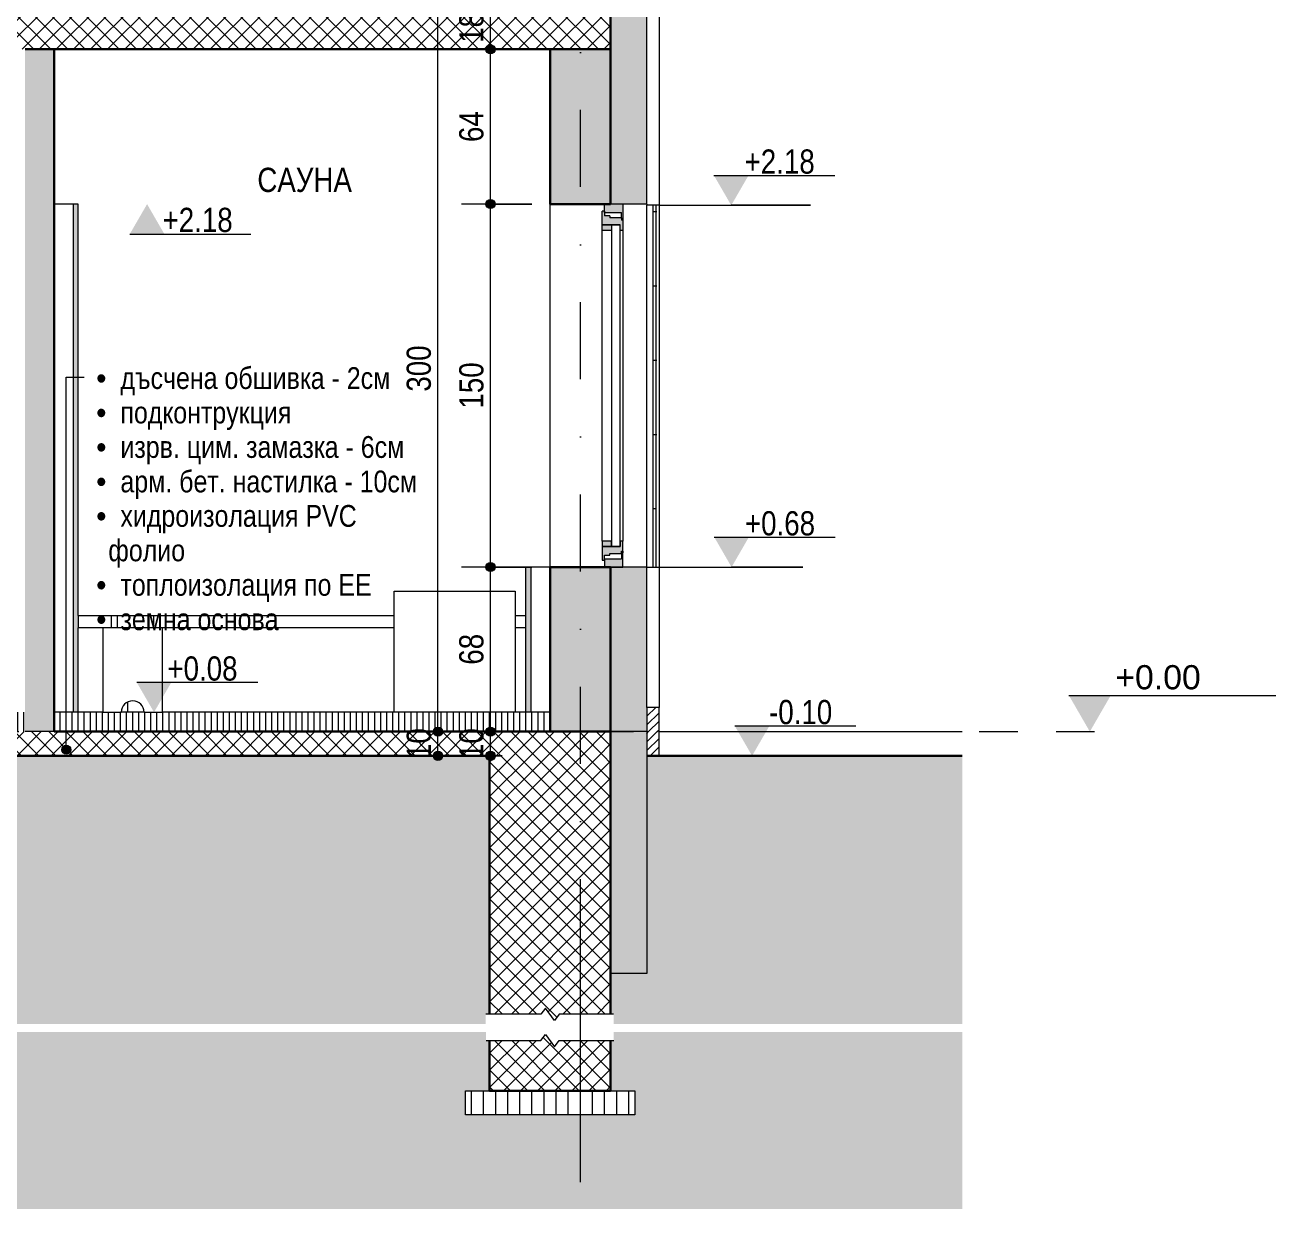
# Model space of a CAD drawing. Header units: centimetres. Extents: x -1882 to 51, y -197 to 807.
# Drawn here: x -466 to 51, y -197 to 292 of the extents above; entities that cross this region are included whole.
import ezdxf

# ---------------------------------------------------------------- set-up
doc = ezdxf.new("R2010")
doc.units = ezdxf.units.CM
doc.linetypes.add('Dash', pattern=[31.75, 15.875, -15.875])
doc.linetypes.add('Dash dot', pattern=[79.375, 31.75, -23.8125, 0, -23.8125])
for name, color, linetype, lineweight in [('A-ANNO-DIMS', 7, 'Continuous', 9), ('A-ANNO-DIMS-50', 7, 'Continuous', 9), ('A-ANNO-NOTE', 7, 'Continuous', 9), ('A-AREA-IDEN', 7, 'Continuous', 9), ('A-DETL-GENF', 7, 'Continuous', 9), ('A-DETL-MBND', 7, 'Continuous', 9), ('A-FLOR', 7, 'Continuous', 9), ('A-FLOR-FNSH', 7, 'Continuous', 9), ('A-FLOR-LEVL', 7, 'Continuous', 9), ('A-FLOR-MCUT', 7, 'Continuous', 9), ('A-FLOR-PATT', 7, 'Continuous', 9), ('A-GLAZ', 7, 'Continuous', 5), ('A-GLAZ-CWMG', 7, 'Continuous', 9), ('A-WALL', 7, 'Continuous', 9), ('A-WALL-FNSH', 7, 'Continuous', 9), ('A-WALL-PATT', 7, 'Continuous', 9), ('E-ELEC-EQPM', 7, 'Continuous', 9), ('G-ANNO-DIMS', 7, 'Continuous', 9), ('G-ANNO-TEXT', 7, 'Continuous', 9), ('I-FURN', 7, 'Continuous', 9), ('S-COLS', 7, 'Continuous', 9), ('S-GRID', 7, 'Continuous', 9)]:
    doc.layers.add(name, color=color, linetype=linetype, lineweight=lineweight)
doc.layers.add('A-DETL', color=7, linetype='Continuous', lineweight=9, true_color=0x008000)
doc.styles.add('Arial', font='arial.ttf', dxfattribs={"height": 10})
doc.styles.add('Arial Narrow', font='ARIALN.TTF', dxfattribs={"height": 10})
doc.styles.add('Arial Narrow_1', font='ARIALN.TTF', dxfattribs={"height": 10})
doc.styles.add('Arial Narrow_2', font='ARIALN.TTF', dxfattribs={"height": 9})
doc.dimstyles.new('TEC_DIM', dxfattribs={"dimscale": 30.48, "dimtxt": 10.23431, "dimasz": 0.492126, "dimexe": 0.393701, "dimexo": 0.246063, "dimgap": 0, "dimtad": 1, "dimdec": 0, "dimzin": 0, "dimdsep": 46, "dimtxsty": 'Arial Narrow', "dimblk1": 'DOTSMALL', "dimblk2": 'DOTSMALL', "dimsah": 1, "dimcen": 0.09, "dimazin": 0, "dimtfac": 1, "dimtdec": 4, "dimtix": 1, "dimtmove": 0, "dimatfit": 3, "dimfxl": 0, "dimtvp": 1, "dimtolj": 1, "dimtzin": 0, "dimarcsym": 0})
pattern_1 = [(45, (-1066.009, 333.896), (-3.535534, 3.535534), []), (135, (-1066.009, 333.896), (-3.535534, -3.535534), [])]
pattern_2 = [(45, (-1066.009, 333.896), (-1.767767, 1.767767), [])]
pattern_3 = [(0, (-1066.009, 333.896), (19.05, 19.05), [19.05, -19.05]), (0, (-1066.009, 341.04), (19.05, 19.05), [19.05, -19.05]), (0, (-1066.009, 348.184), (19.05, 19.05), [19.05, -19.05]), (90, (-1063.628, 350.565), (-19.05, 19.05), [19.05, -19.05]), (90, (-1056.484, 350.565), (-19.05, 19.05), [19.05, -19.05]), (90, (-1049.341, 350.565), (-19.05, 19.05), [19.05, -19.05])]

# ---------------------------------------------------------------- blocks, each defined once
blk = doc.blocks.new('Rectangular Mullion - TEC_LAMEL-2373038-5-5')
at = {"layer": 'A-GLAZ-CWMG', "color": 253, "true_color": 0xaaaaaa}
for p, q in [((-204.14, 546.94), (-204.14, 217.5)), ((-209.14, 218), (-209.14, 217.5)), ((-204.14, 217.5), (-209.14, 217.5))]:
    blk.add_line(p, q, dxfattribs=at)
blk = doc.blocks.new('Bank-06 Park - 2000 x 600 x 401-2320263-5-5')
at = {"layer": 'I-FURN', "color": 253, "true_color": 0xaaaaaa}
for p, q in [((-444.14, 48), (-430.41, 48)), ((-444.14, 48), (-444.14, 42.92)), ((-430.41, 42.92), (-430.41, 48)), ((-427.87, 48), (-415.41, 48)), ((-427.87, 42.92), (-427.87, 48)), ((-415.41, 48), (-415.41, 42.92)), ((-412.87, 48), (-399.14, 48)), ((-412.87, 42.92), (-412.87, 48)), ((-399.14, 48), (-399.14, 42.92)), ((-430.41, 42.92), (-444.14, 42.92)), ((-433.98, 42.92), (-433.98, 8)), ((-427.87, 42.92), (-430.41, 42.92)), ((-415.41, 42.92), (-427.87, 42.92)), ((-412.87, 42.92), (-415.41, 42.92)), ((-399.14, 42.92), (-412.87, 42.92)), ((-409.3, 8), (-409.3, 42.92)), ((-433.98, 8), (-426.36, 8)), ((-416.92, 8), (-409.3, 8))]:
    blk.add_line(p, q, dxfattribs=at)
blk.add_arc((-421.64, 8), 4.72, 0, 180, dxfattribs=at)
blk = doc.blocks.new('Bank-06 Park - 2000 x 600 x 400-2319759-5-5')
at = {"layer": 'I-FURN', "color": 253, "true_color": 0xaaaaaa}
for p, q in [((-430.41, 48), (-427.87, 48)), ((-415.41, 48), (-412.87, 48)), ((-399.14, 48), (-313.64, 48)), ((-263.64, 48), (-259.14, 48)), ((-313.64, 42.92), (-399.14, 42.92)), ((-259.14, 42.92), (-263.64, 42.92)), ((-423.82, 12.06), (-423.82, 8))]:
    blk.add_line(p, q, dxfattribs=at)
blk = doc.blocks.new('Rectangular Mullion - TEC_LAMEL-2528687-5-5')
at = {"layer": 'A-GLAZ-CWMG', "color": 253, "true_color": 0xaaaaaa}
for p, q in [((-209.14, 68), (-204.14, 68)), ((-204.14, 68), (-204.14, 10))]:
    blk.add_line(p, q, dxfattribs=at)
blk = doc.blocks.new('pechka - pechka-2338820-5-5')
at = {"layer": 'E-ELEC-EQPM', "color": 253, "true_color": 0xaaaaaa}
for p, q in [((-313.64, 58), (-263.64, 58)), ((-313.64, 8), (-313.64, 58)), ((-263.64, 58), (-263.64, 8)), ((-263.64, 8), (-313.64, 8))]:
    blk.add_line(p, q, dxfattribs=at)
blk = doc.blocks.new('SINGLE - OK - 130x150-2428950-5-5')
at = {"layer": 'A-GLAZ', "true_color": 0xc0c0c0}
h = blk.add_hatch(color=9, dxfattribs=at)
h.paths.add_polyline_path([(-226.64, 68), (-219.14, 68), (-219.14, 73.9), (-219.69, 73.9), (-219.69, 71.4), (-226.64, 71.4)])
h.paths.add_polyline_path([(-219.14, 212.1), (-219.14, 218), (-226.64, 218), (-226.64, 214.6), (-219.69, 214.6), (-219.69, 212.1)])
h = blk.add_hatch(color=9, dxfattribs=at)
h.paths.add_polyline_path([(-226.64, 70.9), (-226.64, 72.9), (-224.46, 72.9), (-224.46, 73.62), (-219.69, 73.62), (-219.69, 74.6), (-219.14, 74.6), (-219.14, 78.7), (-220.24, 78.7), (-220.24, 76.5), (-227.64, 76.5), (-227.64, 70.9)])
h.paths.add_polyline_path([(-220.24, 207.3), (-219.14, 207.3), (-219.14, 211.4), (-219.69, 211.4), (-219.69, 212.38), (-224.46, 212.38), (-224.46, 213.1), (-226.64, 213.1), (-226.64, 215.1), (-227.64, 215.1), (-227.64, 209.5), (-220.24, 209.5)])
h = blk.add_hatch(color=9, dxfattribs=at)
h.paths.add_polyline_path([(-223.84, 76.5), (-223.84, 78.7), (-227.64, 78.7), (-227.64, 76.5)])
h.paths.add_polyline_path([(-227.64, 207.3), (-223.84, 207.3), (-223.84, 209.5), (-227.64, 209.5)])
at = {"layer": 'A-GLAZ'}
for p, q in [((-226.64, 214.6), (-226.64, 218)), ((-219.14, 218), (-226.64, 218)), ((-219.14, 218), (-219.14, 212.1)), ((-227.64, 209.5), (-227.64, 215.1)), ((-226.64, 215.1), (-227.64, 215.1)), ((-226.64, 215.1), (-226.64, 213.1)), ((-226.64, 214.6), (-219.69, 214.6)), ((-224.46, 213.1), (-226.64, 213.1)), ((-224.46, 213.1), (-224.46, 212.38)), ((-219.69, 212.38), (-224.46, 212.38)), ((-219.69, 212.1), (-219.69, 214.6)), ((-219.69, 212.38), (-219.69, 211.4)), ((-219.69, 212.1), (-219.14, 212.1)), ((-219.14, 212.1), (-219.14, 211.4)), ((-227.64, 207.3), (-227.64, 209.5)), ((-223.84, 209.5), (-227.64, 209.5)), ((-227.64, 209.5), (-220.24, 209.5)), ((-227.64, 78.7), (-227.64, 207.3)), ((-227.64, 207.3), (-223.84, 207.3)), ((-223.84, 209.5), (-223.84, 76.5)), ((-220.24, 209.5), (-223.84, 209.5)), ((-223.84, 209.5), (-223.84, 207.3)), ((-220.24, 76.5), (-220.24, 209.5)), ((-220.24, 207.3), (-220.24, 209.5)), ((-220.24, 207.3), (-219.14, 207.3)), ((-219.14, 211.4), (-219.69, 211.4)), ((-219.14, 211.4), (-219.14, 207.3)), ((-219.14, 207.3), (-219.14, 78.7)), ((-223.84, 78.7), (-227.64, 78.7)), ((-227.64, 78.7), (-227.64, 76.5)), ((-223.84, 76.5), (-223.84, 78.7)), ((-219.14, 78.7), (-220.24, 78.7)), ((-220.24, 78.7), (-220.24, 76.5)), ((-219.14, 74.6), (-219.14, 78.7)), ((-223.84, 76.5), (-227.64, 76.5)), ((-227.64, 76.5), (-227.64, 70.9)), ((-227.64, 76.5), (-220.24, 76.5)), ((-226.64, 70.9), (-226.64, 72.9)), ((-226.64, 72.9), (-224.46, 72.9)), ((-224.46, 72.9), (-224.46, 73.62)), ((-224.46, 73.62), (-219.69, 73.62)), ((-220.24, 76.5), (-223.84, 76.5)), ((-219.69, 73.62), (-219.69, 74.6)), ((-219.69, 74.6), (-219.14, 74.6)), ((-219.14, 73.9), (-219.69, 73.9)), ((-219.69, 73.9), (-219.69, 71.4)), ((-219.14, 74.6), (-219.14, 73.9)), ((-219.14, 68), (-219.14, 73.9)), ((-227.64, 70.9), (-226.64, 70.9)), ((-226.64, 71.4), (-226.64, 68)), ((-226.64, 71.4), (-219.69, 71.4)), ((-226.64, 68), (-219.14, 68))]:
    blk.add_line(p, q, dxfattribs=at)
blk = doc.blocks.new('TEC-BREAKLINE - M_Break Line-2501834-5-5')
at = {"layer": 'A-DETL-GENF'}
for p, q in [((-1678, -116.78), (-1700.77, -116.78)), ((-1676.1, -114.24), (-1678, -116.78)), ((-1672.29, -119.32), (-1676.1, -114.24)), ((-1670.38, -116.78), (-1672.29, -119.32)), ((-1647.91, -116.78), (-1670.38, -116.78))]:
    blk.add_line(p, q, dxfattribs=at)
blk = doc.blocks.new('TEC-BREAKLINE - M_Break Line-2501920-5-5')
at = {"layer": 'A-DETL-GENF'}
for p, q in [((-1700.6, -127.69), (-1678, -127.69)), ((-1678, -127.69), (-1676.1, -125.15)), ((-1676.1, -125.15), (-1672.29, -130.23)), ((-1672.29, -130.23), (-1670.38, -127.69)), ((-1670.38, -127.69), (-1647.87, -127.69))]:
    blk.add_line(p, q, dxfattribs=at)
blk = doc.blocks.new('Level - w_ name-271244-5-5')
at = {"layer": 'A-FLOR-LEVL'}
blk.add_hatch(color=256, dxfattribs=at).paths.add_polyline_path([(-34.78, 15), (-17.46, 15), (-26.12, 0)])
blk.add_line((-34.78, 15), (50.8, 15), dxfattribs=at)
blk = doc.blocks.new('Spot Elevations - ELEVATION_PROJECT-V35-5-5')
at = {"layer": 'A-ANNO-NOTE'}
blk.add_hatch(color=256, dxfattribs=at).paths.add_polyline_path([(-886.85, 549.61), (-872.54, 549.61), (-879.69, 562)])
blk.add_line((-886.85, 549.61), (-836.85, 549.61), dxfattribs=at)
blk = doc.blocks.new('Spot Elevations - ELEVATION_PROJECT-150941-5-5')
at = {"layer": 'A-ANNO-NOTE'}
blk.add_hatch(color=256, dxfattribs=at).paths.add_polyline_path([(-1179.05, 312.39), (-1164.73, 312.39), (-1171.89, 300)])
blk.add_line((-1179.05, 312.39), (-1129.05, 312.39), dxfattribs=at)
blk = doc.blocks.new('DIMBLOCK31-5-5')
at = {"layer": 'A-ANNO-DIMS-50', "transparency": 16777216}
h = blk.add_hatch(color=256, dxfattribs=at)
edge = h.paths.add_edge_path()
edge.add_arc((-273.79, 0), 1.88, 0, 360)
h = blk.add_hatch(color=256, dxfattribs=at)
edge = h.paths.add_edge_path()
edge.add_arc((-273.79, -10), 1.88, 0, 360)
for p, q in [((-268.95, 0), (-285.79, 0)), ((-273.79, -10), (-273.79, 0)), ((-273.79, 0), (-268.95, 0)), ((-268.95, -10), (-285.79, -10)), ((-273.79, -10), (-268.95, -10))]:
    blk.add_line(p, q, dxfattribs=at)
for centre in [(-273.79, 0), (-273.79, -10)]:
    blk.add_circle(centre, 1.88, dxfattribs=at)
at = {"layer": 'A-ANNO-DIMS-50', "color": 0, "transparency": 16777216, "insert": (-286.72, -11.34), "char_height": 10, "width": 15.2053, "attachment_point": 1, "rotation": 90, "line_spacing_factor": 0.974696, "style": 'Arial Narrow'}
blk.add_mtext('10', dxfattribs=at)
blk = doc.blocks.new('_DotSmall')
at = {"color": 0, "linetype": 'ByBlock', "const_width": 0.5}
blk.add_lwpolyline([(-0.0625, 0, 1), (0.0625, 0, 1)], format="xyb", close=True, dxfattribs=at)
blk = doc.blocks.new('DIMBLOCK32-5-5')
at = {"layer": 'A-ANNO-DIMS-50', "transparency": 16777216}
h = blk.add_hatch(color=256, dxfattribs=at)
edge = h.paths.add_edge_path()
edge.add_arc((-273.79, 68), 1.88, 0, 360)
h = blk.add_hatch(color=256, dxfattribs=at)
edge = h.paths.add_edge_path()
edge.add_arc((-273.79, 0), 1.88, 0, 360)
for p, q in [((-256.64, 68), (-285.79, 68)), ((-273.79, 0), (-273.79, 68)), ((-273.79, 68), (-256.64, 68)), ((-268.95, 0), (-285.79, 0)), ((-273.79, 0), (-268.95, 0))]:
    blk.add_line(p, q, dxfattribs=at)
for centre in [(-273.79, 68), (-273.79, 0)]:
    blk.add_circle(centre, 1.88, dxfattribs=at)
at = {"layer": 'A-ANNO-DIMS-50', "color": 0, "transparency": 16777216, "insert": (-286.72, 27.66), "char_height": 10, "width": 15.2053, "attachment_point": 1, "rotation": 90, "line_spacing_factor": 0.974696, "style": 'Arial Narrow'}
blk.add_mtext('68', dxfattribs=at)
blk = doc.blocks.new('DIMBLOCK33-5-5')
at = {"layer": 'A-ANNO-DIMS-50', "transparency": 16777216}
h = blk.add_hatch(color=256, dxfattribs=at)
edge = h.paths.add_edge_path()
edge.add_arc((-273.79, 218), 1.88, 0, 360)
h = blk.add_hatch(color=256, dxfattribs=at)
edge = h.paths.add_edge_path()
edge.add_arc((-273.79, 68), 1.88, 0, 360)
for p, q in [((-256.64, 218), (-285.79, 218)), ((-273.79, 68), (-273.79, 218)), ((-273.79, 218), (-256.64, 218)), ((-256.64, 68), (-285.79, 68)), ((-273.79, 68), (-256.64, 68))]:
    blk.add_line(p, q, dxfattribs=at)
for centre in [(-273.79, 218), (-273.79, 68)]:
    blk.add_circle(centre, 1.88, dxfattribs=at)
at = {"layer": 'A-ANNO-DIMS-50', "color": 0, "transparency": 16777216, "insert": (-286.72, 133.5), "char_height": 10, "width": 22.8079, "attachment_point": 1, "rotation": 90, "line_spacing_factor": 0.974696, "style": 'Arial Narrow'}
blk.add_mtext('150', dxfattribs=at)
blk = doc.blocks.new('DIMBLOCK34-5-5')
at = {"layer": 'A-ANNO-DIMS-50', "transparency": 16777216}
h = blk.add_hatch(color=256, dxfattribs=at)
edge = h.paths.add_edge_path()
edge.add_arc((-273.79, 282), 1.88, 0, 360)
h = blk.add_hatch(color=256, dxfattribs=at)
edge = h.paths.add_edge_path()
edge.add_arc((-273.79, 218), 1.88, 0, 360)
for p, q in [((-268.95, 282), (-285.79, 282)), ((-273.79, 218), (-273.79, 282)), ((-273.79, 282), (-268.95, 282)), ((-256.64, 218), (-285.79, 218)), ((-273.79, 218), (-256.64, 218))]:
    blk.add_line(p, q, dxfattribs=at)
for centre in [(-273.79, 282), (-273.79, 218)]:
    blk.add_circle(centre, 1.88, dxfattribs=at)
at = {"layer": 'A-ANNO-DIMS-50', "color": 0, "transparency": 16777216, "insert": (-286.72, 243.66), "char_height": 10, "width": 15.2053, "attachment_point": 1, "rotation": 90, "line_spacing_factor": 0.974696, "style": 'Arial Narrow'}
blk.add_mtext('64', dxfattribs=at)
blk = doc.blocks.new('DIMBLOCK35-5-5')
at = {"layer": 'A-ANNO-DIMS-50', "transparency": 16777216}
h = blk.add_hatch(color=256, dxfattribs=at)
edge = h.paths.add_edge_path()
edge.add_arc((-273.79, 300), 1.88, 0, 360)
h = blk.add_hatch(color=256, dxfattribs=at)
edge = h.paths.add_edge_path()
edge.add_arc((-273.79, 282), 1.88, 0, 360)
for p, q in [((-268.95, 300), (-285.79, 300)), ((-273.79, 282), (-273.79, 300)), ((-273.79, 300), (-268.95, 300)), ((-268.95, 282), (-285.79, 282)), ((-273.79, 282), (-268.95, 282))]:
    blk.add_line(p, q, dxfattribs=at)
for centre in [(-273.79, 300), (-273.79, 282)]:
    blk.add_circle(centre, 1.88, dxfattribs=at)
at = {"layer": 'A-ANNO-DIMS-50', "color": 0, "transparency": 16777216, "insert": (-286.72, 284.66), "char_height": 10, "width": 15.2053, "attachment_point": 1, "rotation": 90, "line_spacing_factor": 0.974696, "style": 'Arial Narrow'}
blk.add_mtext('18', dxfattribs=at)
blk = doc.blocks.new('DIMBLOCK37-5-5')
at = {"layer": 'A-ANNO-DIMS-50', "transparency": 16777216}
h = blk.add_hatch(color=256, dxfattribs=at)
edge = h.paths.add_edge_path()
edge.add_arc((-295.52, 0), 1.87, 0, 360)
h = blk.add_hatch(color=256, dxfattribs=at)
edge = h.paths.add_edge_path()
edge.add_arc((-295.52, -10), 1.87, 0, 360)
for p, q in [((-290.67, 0), (-307.52, 0)), ((-295.52, -10), (-295.52, 0)), ((-295.52, 0), (-290.67, 0)), ((-290.67, -10), (-307.52, -10)), ((-295.52, -10), (-290.67, -10))]:
    blk.add_line(p, q, dxfattribs=at)
for centre in [(-295.52, 0), (-295.52, -10)]:
    blk.add_circle(centre, 1.87, dxfattribs=at)
at = {"layer": 'A-ANNO-DIMS-50', "color": 0, "transparency": 16777216, "insert": (-308.44, -11.34), "char_height": 10, "width": 15.2053, "attachment_point": 1, "rotation": 90, "line_spacing_factor": 0.974696, "style": 'Arial Narrow'}
blk.add_mtext('10', dxfattribs=at)
blk = doc.blocks.new('DIMBLOCK38-5-5')
at = {"layer": 'A-ANNO-DIMS-50', "transparency": 16777216}
h = blk.add_hatch(color=256, dxfattribs=at)
edge = h.paths.add_edge_path()
edge.add_arc((-295.52, 300), 1.88, 0, 360)
h = blk.add_hatch(color=256, dxfattribs=at)
edge = h.paths.add_edge_path()
edge.add_arc((-295.52, 0), 1.87, 0, 360)
for p, q in [((-290.67, 300), (-307.52, 300)), ((-295.52, 0), (-295.52, 300)), ((-295.52, 300), (-290.67, 300)), ((-290.67, 0), (-307.52, 0)), ((-295.52, 0), (-290.67, 0))]:
    blk.add_line(p, q, dxfattribs=at)
for centre, radius in [((-295.52, 300), 1.88), ((-295.52, 0), 1.87)]:
    blk.add_circle(centre, radius, dxfattribs=at)
at = {"layer": 'A-ANNO-DIMS-50', "color": 0, "transparency": 16777216, "insert": (-308.44, 140.5), "char_height": 10, "width": 22.8079, "attachment_point": 1, "rotation": 90, "line_spacing_factor": 0.974696, "style": 'Arial Narrow'}
blk.add_mtext('300', dxfattribs=at)

msp = doc.modelspace()

# ---------------------------------------------------------------- hatches: boundary and pattern name
at = {"layer": 'A-DETL-GENF'}
h = msp.add_hatch(dxfattribs=at)
h.set_pattern_fill('FP1_12', color=256, style=0, pattern_type=2)
h.set_pattern_definition(pattern_3)
h.paths.add_polyline_path([(-78.77, -120.78), (-78.77, -10), (-209.14, -10), (-209.14, -100), (-224.14, -100), (-224.14, -116.78), (-222.91, -116.78), (-222.91, -120.78), (-177.9, -120.78)])
h.paths.add_polyline_path([(-1647.91, -120.78), (-970.77, -120.78), (-970.77, -116.78), (-969.14, -116.78), (-969.14, -10), (-1649.14, -10), (-1649.14, -116.78), (-1647.91, -116.78)])
h.paths.add_polyline_path([(-1712.84, -120.78), (-1700.77, -120.78), (-1700.77, -116.78), (-1699.14, -116.78), (-1699.14, -100), (-1714.14, -100), (-1714.14, -10.15), (-1835.99, -10.15), (-1835.99, -120.78), (-1753.15, -120.78)])
h.paths.add_polyline_path([(-280.66, -120.78), (-275.77, -120.78), (-275.77, -116.78), (-274.14, -116.78), (-274.14, -10), (-684.14, -10), (-684.14, -116.78), (-682.91, -116.78), (-682.91, -120.78), (-298.42, -120.78)])
h.paths.add_polyline_path([(-740.66, -120.78), (-735.77, -120.78), (-735.77, -116.78), (-734.14, -116.78), (-734.14, -10), (-919.14, -10), (-919.14, -116.78), (-917.91, -116.78), (-917.91, -120.78), (-805.11, -120.78)])
h = msp.add_hatch(dxfattribs=at)
h.set_pattern_fill('FP1_12', color=256, style=0, pattern_type=2)
h.set_pattern_definition(pattern_3)
h.paths.add_polyline_path([(-1835.99, -197.27), (-78.77, -197.27), (-78.77, -124.15), (-222.87, -124.15), (-222.87, -127.69), (-224.14, -127.69), (-224.14, -148.41), (-214.14, -148.41), (-214.14, -158.41), (-284.14, -158.41), (-284.14, -148.41), (-274.14, -148.41), (-274.14, -127.69), (-275.6, -127.69), (-275.6, -124.15), (-682.87, -124.15), (-682.87, -127.69), (-684.14, -127.69), (-684.14, -148.41), (-674.14, -148.41), (-674.14, -158.41), (-744.14, -158.41), (-744.14, -148.41), (-734.14, -148.41), (-734.14, -127.69), (-735.6, -127.69), (-735.6, -124.15), (-917.87, -124.15), (-917.87, -127.69), (-919.14, -127.69), (-919.14, -148.41), (-909.14, -148.41), (-909.14, -158.41), (-979.14, -158.41), (-979.14, -148.41), (-969.14, -148.41), (-969.14, -127.69), (-970.6, -127.69), (-970.6, -124.15), (-1647.87, -124.15), (-1647.87, -127.69), (-1649.14, -127.69), (-1649.14, -148.41), (-1639.14, -148.41), (-1639.14, -158.41), (-1709.14, -158.41), (-1709.14, -148.41), (-1699.14, -148.41), (-1699.14, -127.69), (-1700.6, -127.69), (-1700.6, -124.15), (-1835.99, -124.15), (-1835.99, -189.1)])
at = {"layer": 'A-FLOR-PATT'}
h = msp.add_hatch(dxfattribs=at)
h.set_pattern_fill('FP1_8', color=256, style=0, pattern_type=2)
h.set_pattern_definition(pattern_1)
h.paths.add_polyline_path([(-466.14, 282), (-224.14, 282), (-224.14, 300), (-684.14, 300), (-684.14, 282), (-518.07, 282)])
at = {"layer": 'A-FLOR-PATT', "true_color": 0x787878}
h = msp.add_hatch(dxfattribs=at)
h.set_pattern_fill('FP1_4', color=8, style=0, pattern_type=2)
h.set_pattern_definition([(270, (-1004.143, 8), (2.5, 2e-16), [])])
h.paths.add_polyline_path([(-684.14, 0), (-466.14, 0), (-466.14, 8), (-662.89, 8), (-662.89, 0.85), (-662.81, 0.85), (-662.81, 0.55), (-667.65, 0.61), (-667.65, 3.6), (-667.39, 3.6), (-667.39, 8), (-684.14, 8)])
h.paths.add_polyline_path([(-263.64, 0), (-249.14, 0), (-249.14, 8), (-454.14, 8), (-454.14, 0), (-270.97, 0)])
at = {"layer": 'A-FLOR-PATT'}
h = msp.add_hatch(dxfattribs=at)
h.set_pattern_fill('FP1_8', color=256, style=0, pattern_type=2)
h.set_pattern_definition(pattern_1)
h.paths.add_polyline_path([(-674.14, -10), (-224.14, -10), (-224.14, 0), (-697.27, 0), (-697.27, -10), (-684.14, -10)])
at = {"layer": 'A-FLOR-PATT', "true_color": 0x787878}
h = msp.add_hatch(dxfattribs=at)
h.set_pattern_fill('FP1_13', color=8, style=0, pattern_type=2)
h.set_pattern_definition([(270, (-1006.643, -180), (5, 3e-16), [])])
h.paths.add_polyline_path([(-214.14, -158.41), (-214.14, -148.41), (-284.14, -148.41), (-284.14, -158.41), (-214.77, -158.41)])
h.paths.add_polyline_path([(-674.14, -158.41), (-674.14, -148.41), (-697.27, -148.41), (-697.27, -158.41)])
at = {"layer": 'A-WALL-PATT', "lineweight": 5, "true_color": 0xffff80}
h = msp.add_hatch(color=51, dxfattribs=at)
h.paths.add_polyline_path([(-224.14, 0), (-209.14, 0), (-209.14, 68), (-224.14, 68), (-224.14, 8)])
h.paths.add_polyline_path([(-209.14, 218), (-209.14, 300), (-224.14, 300), (-224.14, 218)])
at = {"layer": 'A-WALL-PATT', "lineweight": 5, "true_color": 0x808080}
msp.add_hatch(color=8, dxfattribs=at).paths.add_polyline_path([(-463.16, 0), (-454.14, 0), (-454.14, 282), (-466.14, 282), (-466.14, 0)])
h = msp.add_hatch(color=8, dxfattribs=at)
h.paths.add_polyline_path([(-249.14, 0), (-224.14, 0), (-224.14, 68), (-249.14, 68), (-249.14, 8)])
h.paths.add_polyline_path([(-249.14, 218), (-224.14, 218), (-224.14, 282), (-249.14, 282), (-249.14, 228.17)])
at = {"layer": 'A-WALL-PATT', "lineweight": 5, "true_color": 0xe6e1db}
for points in [[(-444.14, 8), (-444.14, 218), (-446.14, 218), (-446.14, 8)], [(-259.14, 8), (-257.14, 8), (-257.14, 68), (-259.14, 68), (-259.14, 24.62)]]:
    msp.add_hatch(color=254, dxfattribs=at).paths.add_polyline_path(points)
at = {"layer": 'A-WALL-PATT', "true_color": 0x8b8b8b}
h = msp.add_hatch(dxfattribs=at)
h.set_pattern_fill('FP1_7', color=252, style=0, pattern_type=2)
h.set_pattern_definition([(0, (-190.133, 0), (16.51, 30.709), [0.8382, -15.672]), (90, (-206.643, 0), (-16.51, 30.709), [30.709, 0]), (90, (-205.373, 0), (-16.51, 30.709), [30.709, 0])])
h.paths.add_polyline_path([(-209.14, 68), (-204.14, 68), (-204.14, 217.5), (-209.14, 217.5), (-209.14, 111.85)])
at = {"layer": 'A-WALL-PATT', "true_color": 0x787878}
h = msp.add_hatch(dxfattribs=at)
h.set_pattern_fill('FP1_1', color=8, style=0, pattern_type=2)
h.set_pattern_definition(pattern_2)
h.paths.add_polyline_path([(-204.14, 0), (-204.14, 10), (-209.14, 10), (-209.14, 0)])
at = {"layer": 'A-WALL-PATT', "lineweight": 5, "true_color": 0xffff80}
msp.add_hatch(color=51, dxfattribs=at).paths.add_polyline_path([(-214.14, -100), (-209.14, -100), (-209.14, 0), (-224.14, 0), (-224.14, -100)])
at = {"layer": 'A-WALL-PATT', "true_color": 0x787878}
h = msp.add_hatch(dxfattribs=at)
h.set_pattern_fill('FP1_1', color=8, style=0, pattern_type=2)
h.set_pattern_definition(pattern_2)
h.paths.add_polyline_path([(-204.14, -10), (-204.14, 0), (-209.14, 0), (-209.14, -10)])
at = {"layer": 'A-WALL-PATT'}
h = msp.add_hatch(dxfattribs=at)
h.set_pattern_fill('FP1_8', color=256, style=0, pattern_type=2)
h.set_pattern_definition(pattern_1)
h.paths.add_polyline_path([(-247.29, -119.32), (-245.38, -116.78), (-224.14, -116.78), (-224.14, -10), (-274.14, -10), (-274.14, -116.78), (-253, -116.78), (-251.1, -114.24), (-249.19, -116.78)])
h = msp.add_hatch(dxfattribs=at)
h.set_pattern_fill('FP1_8', color=256, style=0, pattern_type=2)
h.set_pattern_definition(pattern_1)
h.paths.add_polyline_path([(-224.14, -148.41), (-224.14, -127.69), (-245.38, -127.69), (-247.29, -130.23), (-251.1, -125.15), (-253, -127.69), (-274.14, -127.69), (-274.14, -148.41), (-245.38, -148.41)])
at = {"layer": 'G-ANNO-TEXT'}
h = msp.add_hatch(color=256, dxfattribs=at)
edge = h.paths.add_edge_path()
edge.add_arc((-449.12, -7.47), 1.87, 0, 360)

# ---------------------------------------------------------------- linework, layer by layer
at = {"layer": 'A-DETL', "color": 7, "lineweight": 30}
for p, q in [((-466.14, 282), (-454.14, 282)), ((-249.14, 282), (-224.14, 282)), ((-224.14, 8), (-224.14, 0)), ((-224.14, 0), (-249.14, 0)), ((-274.14, -10), (-684.14, -10)), ((-274.14, -116.78), (-274.14, -10)), ((-224.14, -100), (-224.14, -10)), ((-78.85, -10), (-209.14, -10)), ((-224.14, -100), (-224.14, -116.78)), ((-274.14, -148.41), (-274.14, -127.69)), ((-224.14, -127.69), (-224.14, -148.41)), ((-274.14, -148.41), (-224.14, -148.41))]:
    msp.add_line(p, q, dxfattribs=at)
at = {"layer": 'A-DETL-MBND'}
for p, q in [((-209.14, -10), (-209.14, -100)), ((-209.14, -100), (-224.14, -100)), ((-284.14, -158.41), (-284.14, -148.41)), ((-284.14, -148.41), (-274.14, -148.41)), ((-224.14, -148.41), (-214.14, -148.41)), ((-214.14, -148.41), (-214.14, -158.41)), ((-214.14, -158.41), (-284.14, -158.41))]:
    msp.add_line(p, q, dxfattribs=at)
at = {"layer": 'A-FLOR'}
msp.add_line((-204.14, 0), (-78.85, 0), dxfattribs=at)
at = {"layer": 'A-FLOR-FNSH', "lineweight": 30}
for p, q in [((-249.14, 282), (-454.14, 282)), ((-454.14, 8), (-454.14, 0)), ((-249.14, 0), (-249.14, 8)), ((-454.14, 0), (-249.14, 0)), ((-224.14, -10), (-224.14, 0))]:
    msp.add_line(p, q, dxfattribs=at)
at = {"layer": 'A-FLOR-FNSH'}
for p, q in [((-433.98, 8), (-444.14, 8)), ((-416.92, 8), (-426.36, 8)), ((-313.64, 8), (-409.3, 8)), ((-257.14, 8), (-263.64, 8))]:
    msp.add_line(p, q, dxfattribs=at)
at = {"layer": 'A-FLOR-LEVL', "linetype": 'Dash'}
msp.add_line((-1881.56, 0), (-17.46, 0), dxfattribs=at)
at = {"layer": 'A-FLOR-MCUT'}
for p, q in [((-454.14, 0), (-466.14, 0)), ((-224.14, 0), (-249.14, 0))]:
    msp.add_line(p, q, dxfattribs=at)
at = {"layer": 'A-WALL'}
for p, q in [((-209.14, 218), (-209.14, 546.94)), ((-446.14, 218), (-454.14, 218)), ((-446.14, 8), (-446.14, 218)), ((-209.14, 218), (-224.14, 218)), ((-209.14, 10), (-209.14, 217.5)), ((-204.14, 217.5), (-204.14, 68)), ((-249.14, 68), (-257.14, 68)), ((-257.14, 68), (-257.14, 8)), ((-209.14, 68), (-224.14, 68)), ((-446.14, 8), (-454.14, 8)), ((-249.14, 8), (-257.14, 8)), ((-209.14, 10), (-209.14, -10)), ((-204.14, 10), (-209.14, 10)), ((-204.14, -10), (-204.14, 10)), ((-209.14, 0), (-224.14, 0))]:
    msp.add_line(p, q, dxfattribs=at)
at = {"layer": 'A-WALL', "lineweight": 30}
for p, q in [((-224.14, 300), (-224.14, 218)), ((-454.14, 282), (-454.14, 8)), ((-249.14, 282), (-249.14, 218)), ((-224.14, 218), (-249.14, 218)), ((-224.14, 68), (-249.14, 68)), ((-249.14, 8), (-249.14, 68)), ((-224.14, 68), (-224.14, 8))]:
    msp.add_line(p, q, dxfattribs=at)
at = {"layer": 'A-WALL-FNSH'}
for p, q in [((-444.14, 218), (-446.14, 218)), ((-444.14, 48), (-444.14, 218)), ((-259.14, 8), (-259.14, 68)), ((-257.14, 68), (-259.14, 68)), ((-444.14, 8), (-444.14, 42.92)), ((-444.14, 8), (-446.14, 8))]:
    msp.add_line(p, q, dxfattribs=at)
at = {"layer": 'G-ANNO-DIMS'}
for p, q in [((-204.14, 217.5), (-141.61, 217.5)), ((-141.61, 217.5), (-174.31, 217.5)), ((-209.14, 68), (-144.68, 68)), ((-144.68, 68), (-174.17, 68))]:
    msp.add_line(p, q, dxfattribs=at)
at = {"layer": 'G-ANNO-TEXT'}
for p, q in [((-449.12, 146.45), (-441.72, 146.45)), ((-449.12, -7.47), (-449.12, 146.45))]:
    msp.add_line(p, q, dxfattribs=at)
msp.add_circle((-449.12, -7.47), 1.87, dxfattribs=at)
at = {"layer": 'S-COLS'}
msp.add_line((-249.14, 68), (-249.14, 218), dxfattribs=at)
at = {"layer": 'S-GRID', "color": 1, "linetype": 'Dash dot', "lineweight": 18, "true_color": 0xff0000}
msp.add_line((-236.64, -92.75), (-236.64, 652.09), dxfattribs=at)
at = {"layer": 'S-GRID', "color": 1, "lineweight": 18, "true_color": 0xff0000}
msp.add_line((-236.64, -186.16), (-236.64, -92.75), dxfattribs=at)

# ---------------------------------------------------------------- block references
at = {"layer": 'A-DETL-GENF'}
for name in ['TEC-BREAKLINE - M_Break Line-2501834-5-5', 'TEC-BREAKLINE - M_Break Line-2501920-5-5']:
    msp.add_blockref(name, (1425, 0), dxfattribs=at)
at = {"layer": 'A-FLOR-LEVL'}
msp.add_blockref('Level - w_ name-271244-5-5', (0, 0), dxfattribs=at)
at = {"layer": 'A-GLAZ'}
msp.add_blockref('SINGLE - OK - 130x150-2428950-5-5', (0, 0), dxfattribs=at)
at = {"layer": 'A-GLAZ-CWMG', "color": 253, "true_color": 0xaaaaaa}
for name in ['Rectangular Mullion - TEC_LAMEL-2373038-5-5', 'Rectangular Mullion - TEC_LAMEL-2528687-5-5']:
    msp.add_blockref(name, (0, 0), dxfattribs=at)
at = {"layer": 'E-ELEC-EQPM', "color": 253, "true_color": 0xaaaaaa}
msp.add_blockref('pechka - pechka-2338820-5-5', (0, 0), dxfattribs=at)
at = {"layer": 'G-ANNO-DIMS'}
for name, p in [('Spot Elevations - ELEVATION_PROJECT-150941-5-5', (997.58, -82.5)), ('Spot Elevations - ELEVATION_PROJECT-V35-5-5', (463.99, -344)), ('Spot Elevations - ELEVATION_PROJECT-150941-5-5', (997.72, -232)), ('Spot Elevations - ELEVATION_PROJECT-150941-5-5', (759.06, -292)), ('Spot Elevations - ELEVATION_PROJECT-150941-5-5', (1006.2, -310))]:
    msp.add_blockref(name, p, dxfattribs=at)
at = {"layer": 'I-FURN', "color": 253, "true_color": 0xaaaaaa}
for name in ['Bank-06 Park - 2000 x 600 x 401-2320263-5-5', 'Bank-06 Park - 2000 x 600 x 400-2319759-5-5']:
    msp.add_blockref(name, (0, 0), dxfattribs=at)

# ---------------------------------------------------------------- texts
at = {"layer": 'A-AREA-IDEN', "insert": (-350.6, 222.88), "char_height": 10, "width": 40, "attachment_point": 8, "line_spacing_factor": 0.949189, "style": 'Arial Narrow_1'}
msp.add_mtext('\\pt63.5,127,190.5,254,317.5,381,444.5,508,571.5,635,698.5,762,825.5,889,952.5,1016,1079.5,1143,1206.5,1270,1333.5,1397,1460.5,1524,1587.5,1651,1714.5,1778,1841.5,1905,1968.5,2032;{\\fArial Narrow|b0|i0|c204|p34;САУНА}', dxfattribs=at)
at = {"layer": 'A-FLOR-LEVL', "insert": (-15.62, 22.41), "char_height": 10, "width": 36.4, "attachment_point": 4, "line_spacing_factor": 0.936439, "style": 'Arial'}
msp.add_mtext('\\pt5,10,15,20,25,30,35,40,45,50,55,60,65,70,75,80,85,90,95,100,105,110,115,120,125,130,135,140,145,150,155,160;+0.00', dxfattribs=at)
at = {"layer": 'G-ANNO-DIMS', "char_height": 10, "attachment_point": 1, "line_spacing_factor": 0.974696, "style": 'Arial Narrow'}
for s, insert, width in [('+2.18', (-168.79, 240.59), 34.7536), ('+2.18', (-409.31, 216.48), 34.7536), ('+0.68', (-168.65, 91.09), 34.7536), ('+0.08', (-407.31, 31.09), 34.7536), ('-0.10', (-158.68, 13.09), 31.1923)]:
    msp.add_mtext(s, dxfattribs=dict(at, insert=insert, width=width))
at = {"layer": 'G-ANNO-TEXT', "insert": (-436.72, 150.61), "char_height": 9, "width": 136.6025, "attachment_point": 1, "line_spacing_factor": 0.949189, "style": 'Arial Narrow_2'}
msp.add_mtext('\\pi-5.00004,l5.00004,t9.99999,15.00003,19.99998,25.00002,29.99997,35.00001,39.99996,45,50.00004,54.99999,60.00003,64.99998,70.00002,74.99997,80.00001,84.99996,90,95.00004,99.99999,105.00003,109.99998,115.00002,119.99997,125.00001,129.99996,135,140.00004,144.99999,150.00003,154.99998,160.00002;{\\fSymbol|b0|i0|c2|p18;·^I\\fArial Narrow|b0|i0|c204|p34;дъсчена обшивка }- 2{\\fArial Narrow|b0|i0|c204|p34;см\\P\\fSymbol|b0|i0|c2|p18;·^I\\fArial Narrow|b0|i0|c204|p34;подконтрукция \\P\\fSymbol|b0|i0|c2|p18;·^I\\fArial Narrow|b0|i0|c204|p34;изрв}. {\\fArial Narrow|b0|i0|c204|p34;цим}. {\\fArial Narrow|b0|i0|c204|p34;замазка }- 6{\\fArial Narrow|b0|i0|c204|p34;см \\P\\fSymbol|b0|i0|c2|p18;·^I\\fArial Narrow|b0|i0|c204|p34;арм}. {\\fArial Narrow|b0|i0|c204|p34;бет}. {\\fArial Narrow|b0|i0|c204|p34;настилка }- 10{\\fArial Narrow|b0|i0|c204|p34;см\\P\\fSymbol|b0|i0|c2|p18;·^I\\fArial Narrow|b0|i0|c204|p34;хидроизолация }PVC \\P\\pi0,t5.00004,9.99999,15.00003,19.99998,25.00002,29.99997,35.00001,39.99996,45,50.00004,54.99999,60.00003,64.99998,70.00002,74.99997,80.00001,84.99996,90,95.00004,99.99999,105.00003,109.99998,115.00002,119.99997,125.00001,129.99996,135,140.00004,144.99999,150.00003,154.99998,160.00002;{\\fArial Narrow|b0|i0|c204|p34;фолио\\P\\pi-5.00004,t9.99999,15.00003,19.99998,25.00002,29.99997,35.00001,39.99996,45,50.00004,54.99999,60.00003,64.99998,70.00002,74.99997,80.00001,84.99996,90,95.00004,99.99999,105.00003,109.99998,115.00002,119.99997,125.00001,129.99996,135,140.00004,144.99999,150.00003,154.99998,160.00002;\\fSymbol|b0|i0|c2|p18;·^I\\fArial Narrow|b0|i0|c204|p34;топлоизолация по ЕЕ\\P\\fSymbol|b0|i0|c2|p18;·^I\\fArial Narrow|b0|i0|c204|p34;земна основа}', dxfattribs=at)

# ---------------------------------------------------------------- dimensions: what is measured, and where the dimension line sits
at = {"layer": 'A-ANNO-DIMS'}
for base, p1, p2, override, picture, middle in [((-295.52, 300), (-298.17, 0), (-298.17, 300), {"dimpost": '<>', "dimfxl": 300}, 'DIMBLOCK38-5-5', (-300.62, 150)), ((-273.79, 300), (-276.45, 282), (-276.45, 300), {"dimpost": '<>', "dimfxl": 18}, 'DIMBLOCK35-5-5', (-278.9, 291)), ((-273.79, 282), (-249.14, 218), (-276.45, 282), {"dimpost": '<>', "dimfxl": 69.580118}, 'DIMBLOCK34-5-5', (-278.9, 250)), ((-273.79, 218), (-249.14, 68), (-249.14, 218), {"dimpost": '<>', "dimfxl": 150}, 'DIMBLOCK33-5-5', (-278.9, 143)), ((-273.79, 68), (-276.45, 0), (-249.14, 68), {"dimpost": '<>', "dimfxl": 73.276141}, 'DIMBLOCK32-5-5', (-278.9, 34)), ((-295.52, 0), (-298.17, -10), (-298.17, 0), {"dimpost": '<>', "dimfxl": 10}, 'DIMBLOCK37-5-5', (-300.62, -5)), ((-273.79, 0), (-276.45, -10), (-276.45, 0), {"dimpost": '<>', "dimfxl": 10}, 'DIMBLOCK31-5-5', (-278.9, -5))]:
    dim = msp.add_linear_dim(base=base, p1=p1, p2=p2, angle=90, dimstyle='TEC_DIM', override=override, dxfattribs=at)
    dim.commit()
    dim.dimension.update_dxf_attribs({"geometry": picture, "text_midpoint": middle})

doc.saveas('drawing.dxf')
